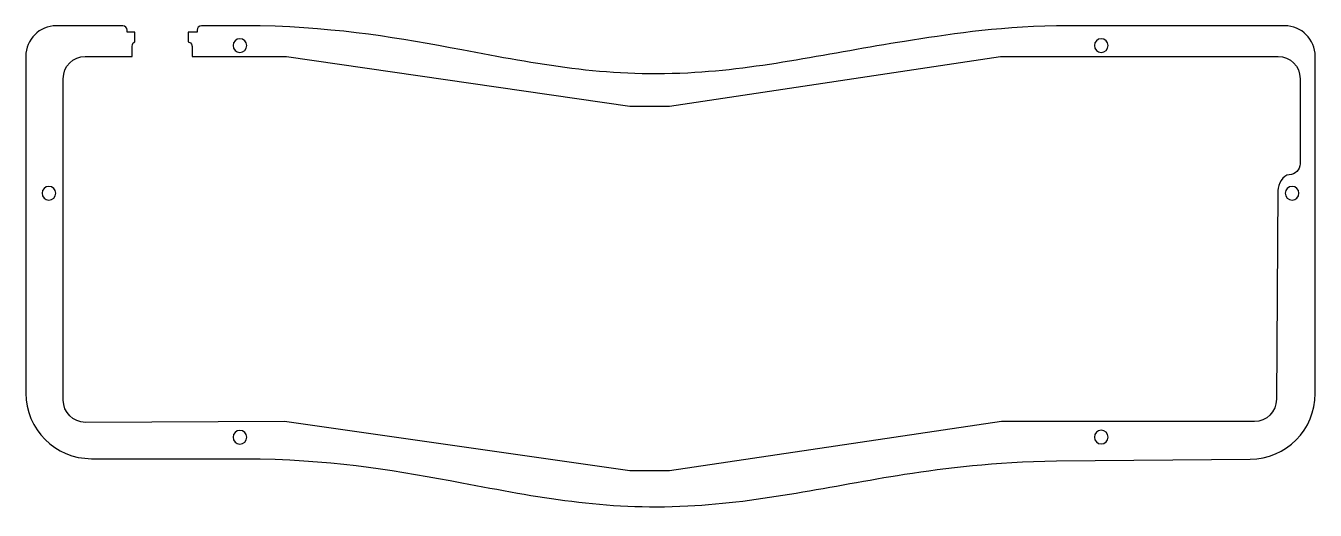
# Model space of a CAD drawing. Header units: millimetres. Extents: x 0 to 294, y -111 to 0.
import ezdxf

# ---------------------------------------------------------------- set-up
doc = ezdxf.new("R2010")
doc.units = ezdxf.units.MM
doc.header["$MEASUREMENT"] = 0
doc.layers.add('Mid 294.5', color=7, linetype='Continuous')

# ---------------------------------------------------------------- blocks, each defined once
blk = doc.blocks.new('block 2')
at = {"layer": 'Mid 294.5', "color": 7, "lineweight": 25, "true_color": 0xffffff}
blk.add_lwpolyline([(59.06, -90.51), (59.06, -90.51)], dxfattribs=at)

msp = doc.modelspace()

# ---------------------------------------------------------------- linework, layer by layer
at = {"layer": 'Mid 294.5', "color": 7, "lineweight": 25, "true_color": 0xffffff}
for points, knots in [([(22.15, 0), (22.71, 0), (23.15, -0.45), (23.15, -1), (23.15, -1), (23.15, -1.43), (23.15, -1.43), (23.15, -1.43), (24.94, -1.43), (24.94, -1.43), (24.94, -1.43), (24.94, -3.71), (24.94, -3.71), (24.18, -3.84), (24.3, -4.5), (24.3, -5.28), (24.3, -5.28), (24.3, -6.98), (24.3, -6.98), (24.3, -6.98), (24.3, -7), (24.3, -7), (24.3, -7), (13.59, -7), (13.59, -7), (10.81, -7), (8.55, -9.28), (8.55, -12.1), (8.55, -12.1), (8.55, -85.59), (8.55, -85.59), (8.55, -88.42), (10.82, -90.71), (13.61, -90.7), (13.61, -90.7), (59.06, -90.51), (59.06, -90.51), (59.06, -90.51), (137.97, -101.75), (137.97, -101.75), (137.97, -101.75), (147.03, -101.75), (147.03, -101.75), (147.03, -101.75), (222.82, -90.5), (222.82, -90.5), (222.82, -90.5), (280.61, -90.5), (280.61, -90.5), (283.38, -90.5), (285.63, -88.24), (285.65, -85.43), (285.65, -85.43), (286, -37.67), (286, -37.67), (286.01, -36.27), (287.15, -34.1), (288.54, -34.1), (289.93, -34.1), (291.05, -32.95), (291.05, -31.54), (291.05, -31.54), (291.05, -12.1), (291.05, -12.1), (291.05, -9.28), (288.8, -7), (286.02, -7), (286.02, -7), (222.61, -7), (222.61, -7), (222.61, -7), (147.03, -18.42), (147.03, -18.42), (147.03, -18.42), (142.15, -18.42), (142.15, -18.42), (142.15, -18.42), (137.97, -18.42), (137.97, -18.42), (137.97, -18.42), (59.56, -7), (59.56, -7), (59.56, -7), (38.01, -7), (38.01, -7), (38.01, -7), (38.01, -6.98), (38.01, -6.98), (38.01, -6.98), (38.01, -5.28), (38.01, -5.28), (38.01, -4.48), (37.9, -3.81), (37.11, -3.7), (37.11, -3.7), (37.11, -1.43), (37.11, -1.43), (37.11, -1.43), (39.11, -1.43), (39.11, -1.43), (39.11, -1.43), (39.11, -1), (39.11, -1), (39.11, -0.45), (39.56, 0), (40.11, 0), (40.11, 0), (53.51, 0), (53.51, 0), (72.34, -0.52), (85.35, -2.84), (99.57, -5.51), (116.94, -8.78), (132.04, -11.8), (151.19, -10.81), (168.27, -9.93), (183.73, -6.23), (200.71, -3.57), (210.42, -2.05), (220.85, -0.36), (235.4, 0), (235.4, 0), (287.5, 0), (287.5, 0), (291.37, 0), (294.5, -3.13), (294.5, -7), (294.5, -7), (294.5, -84.11), (294.5, -84.11), (294.5, -92.35), (287.85, -99.05), (279.62, -99.11), (279.62, -99.11), (235.4, -99.46), (235.4, -99.46), (220.85, -99.82), (210.42, -101.05), (200.71, -102.57), (183.73, -105.23), (168.27, -108.93), (151.19, -109.81), (132.04, -110.79), (116.94, -107.78), (99.57, -104.51), (85.35, -101.84), (72.34, -99.52), (53.51, -99), (53.51, -99), (15, -99), (15, -99), (6.72, -99), (0, -92.28), (0, -84), (0, -84), (0, -7), (0, -7), (0, -3.13), (3.13, 0), (7, 0), (7, 0), (22.15, 0), (22.15, 0)], [0, 0, 0, 0, 1, 1, 1, 2, 2, 2, 3, 3, 3, 4, 4, 4, 5, 5, 5, 6, 6, 6, 7, 7, 7, 8, 8, 8, 9, 9, 9, 10, 10, 10, 11, 11, 11, 12, 12, 12, 13, 13, 13, 14, 14, 14, 15, 15, 15, 16, 16, 16, 17, 17, 17, 18, 18, 18, 19, 19, 19, 20, 20, 20, 21, 21, 21, 22, 22, 22, 23, 23, 23, 24, 24, 24, 25, 25, 25, 26, 26, 26, 27, 27, 27, 28, 28, 28, 29, 29, 29, 30, 30, 30, 31, 31, 31, 32, 32, 32, 33, 33, 33, 34, 34, 34, 35, 35, 35, 36, 36, 36, 37, 37, 37, 38, 38, 38, 39, 39, 39, 40, 40, 40, 41, 41, 41, 42, 42, 42, 43, 43, 43, 44, 44, 44, 45, 45, 45, 46, 46, 46, 47, 47, 47, 48, 48, 48, 49, 49, 49, 50, 50, 50, 51, 51, 51, 52, 52, 52, 53, 53, 53, 54, 54, 54, 54]), ([(50.46, -4.54), (50.46, -5.4), (49.76, -6.1), (48.9, -6.1), (48.04, -6.1), (47.34, -5.4), (47.34, -4.54), (47.34, -3.68), (48.04, -2.98), (48.9, -2.98), (49.76, -2.98), (50.46, -3.68), (50.46, -4.54)], [0, 0, 0, 0, 1, 1, 1, 2, 2, 2, 3, 3, 3, 4, 4, 4, 4]), ([(247.18, -4.54), (247.18, -5.4), (246.48, -6.1), (245.62, -6.1), (244.75, -6.1), (244.06, -5.4), (244.06, -4.54), (244.06, -3.68), (244.75, -2.98), (245.62, -2.98), (246.48, -2.98), (247.18, -3.68), (247.18, -4.54)], [0, 0, 0, 0, 1, 1, 1, 2, 2, 2, 3, 3, 3, 4, 4, 4, 4]), ([(6.84, -38.3), (6.84, -39.16), (6.14, -39.86), (5.28, -39.86), (4.42, -39.86), (3.72, -39.16), (3.72, -38.3), (3.72, -37.44), (4.42, -36.74), (5.28, -36.74), (6.14, -36.74), (6.84, -37.44), (6.84, -38.3)], [0, 0, 0, 0, 1, 1, 1, 2, 2, 2, 3, 3, 3, 4, 4, 4, 4]), ([(290.79, -38.3), (290.79, -39.16), (290.1, -39.86), (289.23, -39.86), (288.37, -39.86), (287.67, -39.16), (287.67, -38.3), (287.67, -37.44), (288.37, -36.74), (289.23, -36.74), (290.1, -36.74), (290.79, -37.44), (290.79, -38.3)], [0, 0, 0, 0, 1, 1, 1, 2, 2, 2, 3, 3, 3, 4, 4, 4, 4]), ([(50.46, -94.09), (50.46, -94.95), (49.76, -95.65), (48.9, -95.65), (48.04, -95.65), (47.34, -94.95), (47.34, -94.09), (47.34, -93.23), (48.04, -92.53), (48.9, -92.53), (49.76, -92.53), (50.46, -93.23), (50.46, -94.09)], [0, 0, 0, 0, 1, 1, 1, 2, 2, 2, 3, 3, 3, 4, 4, 4, 4]), ([(247.18, -94.07), (247.18, -94.93), (246.48, -95.62), (245.62, -95.62), (244.75, -95.62), (244.06, -94.93), (244.06, -94.07), (244.06, -93.2), (244.75, -92.51), (245.62, -92.51), (246.48, -92.51), (247.18, -93.2), (247.18, -94.07)], [0, 0, 0, 0, 1, 1, 1, 2, 2, 2, 3, 3, 3, 4, 4, 4, 4])]:
    msp.add_open_spline(points, degree=3, knots=knots, dxfattribs=at)

# ---------------------------------------------------------------- block references
at = {"layer": 'Mid 294.5'}
msp.add_blockref('block 2', (0, 0), dxfattribs=at)

doc.saveas('drawing.dxf')
